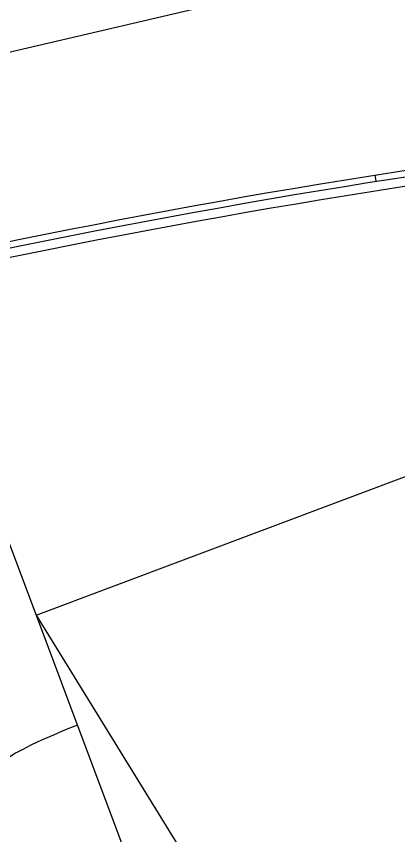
# Model space of a CAD drawing. Header units: millimetres. Extents: x 441061 to 442903, y 4515148 to 4515613.
# Drawn here: x 442314.31 to 442314.7, y 4515547.255 to 4515548.091 of the extents above; entities that cross this region are included whole.
import ezdxf

# ---------------------------------------------------------------- set-up
doc = ezdxf.new("R2010")
doc.units = ezdxf.units.MM
doc.linetypes.add('CONTINUA', pattern=[0])
doc.layers.add('01_mono BAJA', color=2, linetype='Continuous')
doc.layers.add('01_piscinas', color=254, linetype='Continuous')

# ---------------------------------------------------------------- blocks, each defined once
blk = doc.blocks.new('A$C6A825EFA')
at = {"layer": '01_mono BAJA', "color": 254}
blk.add_line((0, 0, 0), (15.7, 0, 0), dxfattribs=at)
blk = doc.blocks.new('A$C21391103')
at = {"layer": '01_piscinas'}
for p, q in [((150.8899, 98.3236, 0), (150.8822, 98.3724)), ((151.2783, 86.3593, 0), (147.6622, 95.9923, 0)), ((148.1153, 94.7852, 0), (151.392, 96.0152, 0)), ((148.1153, 94.7852, 0), (152.8884, 87.0496, 0))]:
    blk.add_line(p, q, dxfattribs=at)
for points in [[(78.5187, 98.4452), (89.0397, 80.8531), (89.1594, 80.8875), (95.1259, 82.6194), (101.6263, 84.4959), (106.2174, 85.8212), (112.1265, 87.5016), (116.2241, 88.7094), (116.6605, 88.8384), (128.5543, 92.3525), (131.6276, 93.2513), (131.6705, 93.2638), (136.8501, 94.7785, 0.005835), (144.9303, 97.0989, -0.002257), (145.5161, 97.2446, -0.002318), (146.1172, 97.3882, -0.000234), (146.1324, 97.3918, -0.000109), (146.1607, 97.3984, -0.024811), (152.6844, 98.583, -0.026464), (159.712, 99.1724, -0.005162), (161.0881, 99.2006, -0.022759), (169.41, 98.9059), (174.4367, 98.5998), (190.3909, 97.6282)], [(78.4444, 98.4233), (89.005, 80.7651), (89.1802, 80.8154), (95.1468, 82.5473), (101.6471, 84.4238), (106.238, 85.7491), (112.1474, 87.4296), (116.2453, 88.6375), (116.6817, 88.7665), (128.5755, 92.2806), (131.6486, 93.1793), (131.6915, 93.1918), (136.8706, 94.7063, 0.005834), (144.9503, 97.0266, -0.002251), (145.5338, 97.1717, -0.002318), (146.1343, 97.3152, -0.000235), (146.1496, 97.3188, -0.000109), (146.1778, 97.3253, -0.024812), (152.6944, 98.5087, -0.026464), (159.7143, 99.0975, -0.005162), (161.0889, 99.1256, -0.022761), (169.4047, 98.8311), (174.4321, 98.5249), (190.389, 97.5532)]]:
    blk.add_lwpolyline(points, format="xyb", dxfattribs=at)
blk.add_arc((161.3505, 32.2972), 66.8993, 97.449932, 103.134951, dxfattribs=at)
blk.add_spline([(148.4518, 93.8886, 0), (147.5644, 93.3317, 0), (147.1745, 91.7658, 0), (142.4223, 90.9793), (141.9515, 88.1927), (144.2691, 84.7185), (148.361, 86.4918), (148.7523, 89.3771, 0), (149.3221, 91.5703, 0)], degree=3, dxfattribs=at)
at = {"layer": '01_piscinas', "rotation": 13.11204975353741}
blk.add_blockref('A$C6A825EFA', (138.1219, 97.1023, 0), dxfattribs=at)

msp = doc.modelspace()

# ---------------------------------------------------------------- block references
at = {"layer": '01_piscinas', "color": 6, "linetype": 'CONTINUA', "xscale": 0.125, "yscale": 0.125, "zscale": 0.125}
msp.add_blockref('A$C21391103', (442295.8154, 4515535.63213), dxfattribs=at)

doc.saveas('drawing.dxf')
